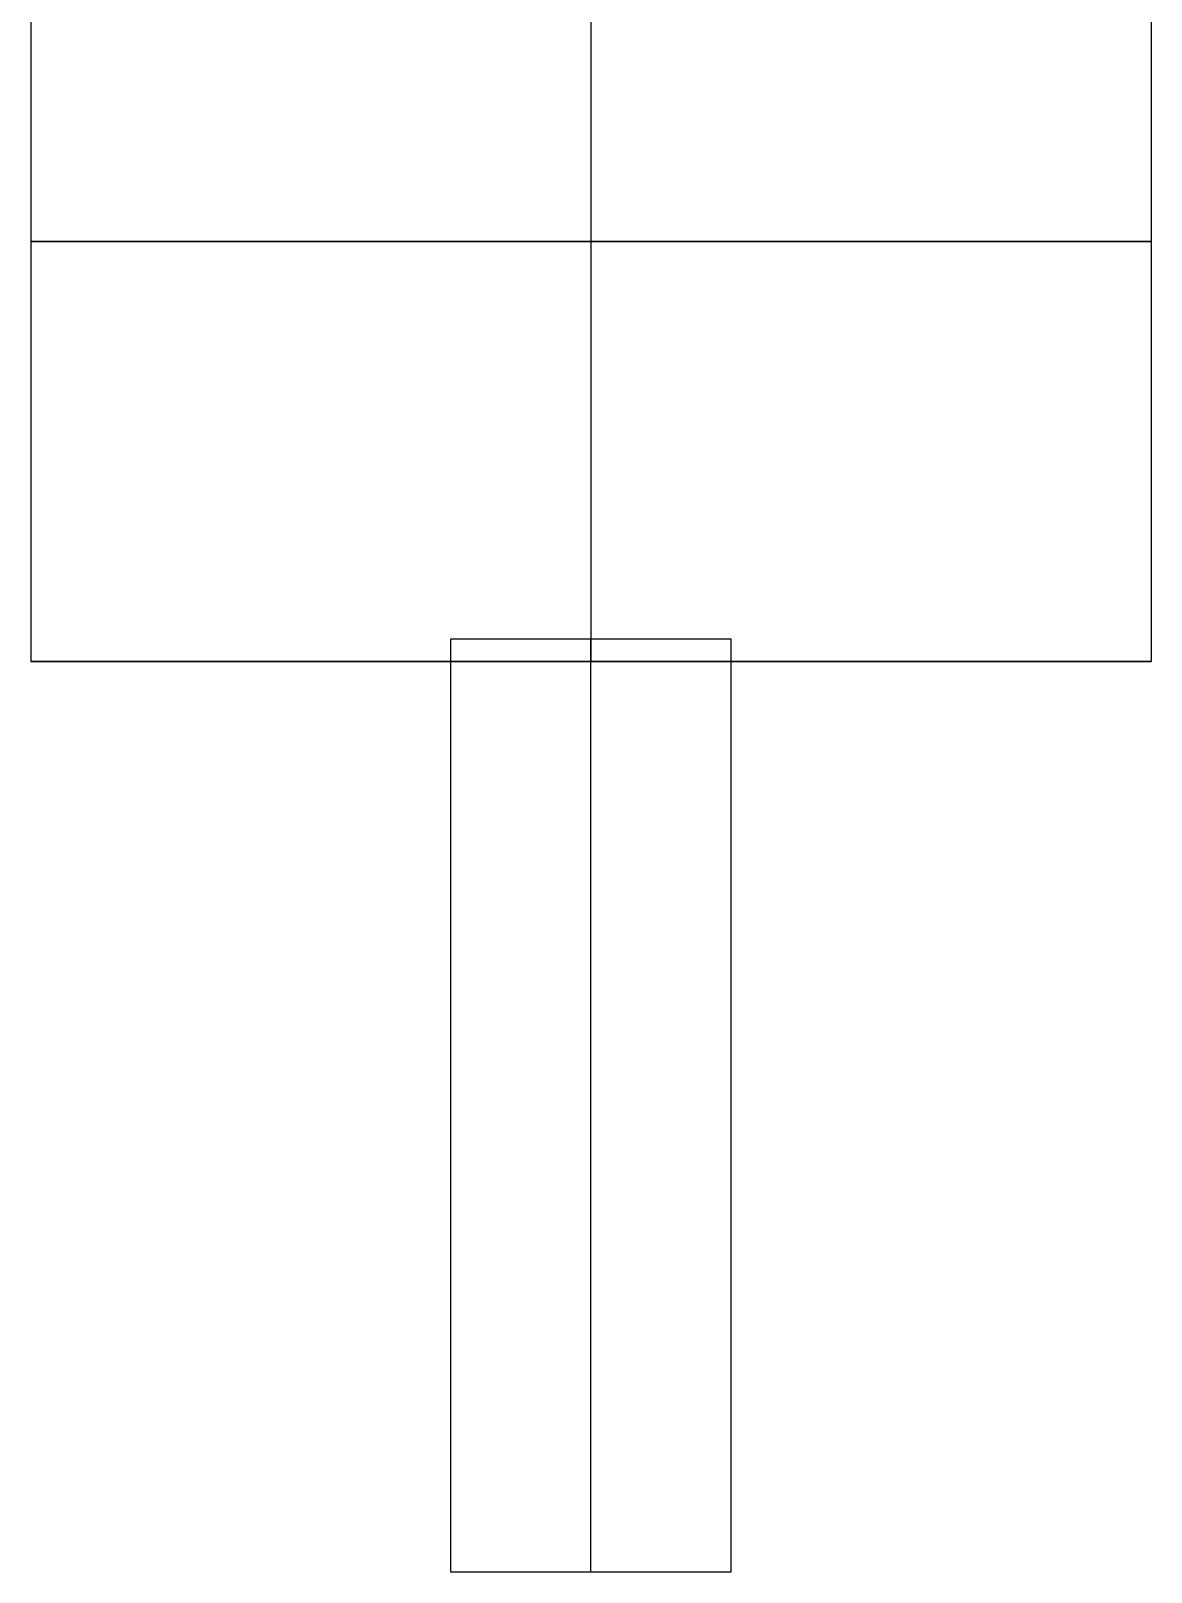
# Model space of a CAD drawing. Header units: millimetres. Extents: x -12.4 to 12.4, y -25.7 to 17.9.
# Drawn here: x -5.98 to 6.02, y -25.71 to -9.19 of the extents above; entities that cross this region are included whole.
import ezdxf

# ---------------------------------------------------------------- set-up
doc = ezdxf.new("R2010")
doc.units = ezdxf.units.MM
doc.layers.add('Default', color=7, linetype='Continuous', true_color=0x000000)

msp = doc.modelspace()

# ---------------------------------------------------------------- linework, layer by layer
at = {"layer": 'Default'}
for points in [[(-5.978, -6.948), (-5.978, -15.948)], [(-5.978, -6.948), (-5.978, -15.948)], [(-5.978, -6.948), (-5.978, -15.948)], [(0.022, -6.948), (0.022, -15.948)], [(0.022, -6.948), (0.022, -15.948)], [(6.022, -6.948), (6.022, -15.948)], [(6.022, -6.948), (6.022, -15.948)], [(6.022, -6.948), (6.022, -15.948)], [(-5.978, -11.448), (6.022, -11.448)], [(6.022, -11.448), (-5.978, -11.448)], [(-1.478, -25.707), (-1.478, -15.707)], [(1.522, -15.707), (-1.478, -15.707)], [(0.022, -25.707), (0.022, -15.707)], [(0.022, -25.707), (0.022, -15.707)], [(1.522, -25.707), (1.522, -15.707)], [(-5.978, -15.948), (6.022, -15.948)], [(6.022, -15.948), (-5.978, -15.948)], [(-5.978, -15.948), (6.022, -15.948)], [(1.522, -25.707), (-1.478, -25.707)]]:
    msp.add_lwpolyline(points, dxfattribs=at)
at = {"layer": 'Default', "extrusion": (1, 0, 0)}
for points in [[(-11.448, 10.087), (-11.448, 0.087)], [(-11.448, 0.087), (-11.448, 10.087)], [(-15.707, 3.587), (-15.707, 6.587)], [(-15.948, 10.087), (-15.948, 0.087)], [(-15.948, 0.087), (-15.948, 10.087)], [(-15.948, 0.087), (-15.948, 10.087)], [(-25.707, 3.587), (-25.707, 6.587)]]:
    msp.add_lwpolyline(points, dxfattribs=at)
at = {"layer": 'Default', "extrusion": (-1.17527e-15, 1, -7.15615e-16)}
msp.add_lwpolyline([(-1.522, 5.087), (-1.522, 5.054), (-1.521, 5.02), (-1.519, 4.986), (-1.516, 4.952), (-1.513, 4.918), (-1.508, 4.884), (-1.503, 4.849), (-1.497, 4.814), (-1.49, 4.779), (-1.482, 4.744), (-1.474, 4.709), (-1.464, 4.674), (-1.454, 4.639), (-1.442, 4.604), (-1.43, 4.57), (-1.417, 4.535), (-1.403, 4.5), (-1.388, 4.466), (-1.372, 4.432), (-1.355, 4.398), (-1.337, 4.365), (-1.318, 4.331), (-1.298, 4.299), (-1.278, 4.266), (-1.256, 4.234), (-1.234, 4.203), (-1.211, 4.172), (-1.187, 4.142), (-1.162, 4.112), (-1.136, 4.083), (-1.11, 4.054), (-1.083, 4.026), (-1.055, 3.999), (-1.026, 3.973), (-0.997, 3.947), (-0.968, 3.923), (-0.937, 3.899), (-0.906, 3.875), (-0.875, 3.853), (-0.843, 3.832), (-0.811, 3.811), (-0.778, 3.791), (-0.745, 3.773), (-0.711, 3.755), (-0.677, 3.738), (-0.643, 3.722), (-0.609, 3.707), (-0.574, 3.692), (-0.54, 3.679), (-0.505, 3.667), (-0.47, 3.655), (-0.435, 3.645), (-0.4, 3.635), (-0.365, 3.627), (-0.33, 3.619), (-0.295, 3.612), (-0.26, 3.606), (-0.226, 3.601), (-0.191, 3.597), (-0.157, 3.593), (-0.123, 3.59), (-0.089, 3.589), (-0.055, 3.587), (-0.022, 3.587), (0.011, 3.587), (0.045, 3.589), (0.079, 3.59), (0.113, 3.593), (0.147, 3.597), (0.181, 3.601), (0.216, 3.606), (0.251, 3.612), (0.286, 3.619), (0.321, 3.627), (0.356, 3.635), (0.391, 3.645), (0.426, 3.655), (0.46, 3.667), (0.495, 3.679), (0.53, 3.692), (0.565, 3.707), (0.599, 3.722), (0.633, 3.738), (0.667, 3.755), (0.7, 3.773), (0.734, 3.791), (0.766, 3.811), (0.799, 3.832), (0.831, 3.853), (0.862, 3.875), (0.893, 3.899), (0.923, 3.923), (0.953, 3.947), (0.982, 3.973), (1.011, 3.999), (1.039, 4.026), (1.066, 4.054), (1.092, 4.083), (1.118, 4.112), (1.142, 4.142), (1.166, 4.172), (1.19, 4.203), (1.212, 4.234), (1.233, 4.266), (1.254, 4.299), (1.274, 4.331), (1.292, 4.365), (1.31, 4.398), (1.327, 4.432), (1.343, 4.466), (1.358, 4.5), (1.373, 4.535), (1.386, 4.57), (1.398, 4.604), (1.41, 4.639), (1.42, 4.674), (1.43, 4.709), (1.438, 4.744), (1.446, 4.779), (1.453, 4.814), (1.459, 4.849), (1.464, 4.884), (1.468, 4.918), (1.472, 4.952), (1.474, 4.986), (1.476, 5.02), (1.478, 5.054), (1.478, 5.087), (1.478, 5.12), (1.476, 5.154), (1.474, 5.188), (1.472, 5.222), (1.468, 5.256), (1.464, 5.291), (1.459, 5.325), (1.453, 5.36), (1.446, 5.395), (1.438, 5.43), (1.43, 5.465), (1.42, 5.5), (1.41, 5.535), (1.398, 5.57), (1.386, 5.605), (1.373, 5.639), (1.358, 5.674), (1.343, 5.708), (1.327, 5.742), (1.31, 5.776), (1.292, 5.81), (1.274, 5.843), (1.254, 5.876), (1.233, 5.908), (1.212, 5.94), (1.19, 5.971), (1.166, 6.002), (1.142, 6.033), (1.118, 6.062), (1.092, 6.091), (1.066, 6.12), (1.039, 6.148), (1.011, 6.175), (0.982, 6.201), (0.953, 6.227), (0.923, 6.252), (0.893, 6.276), (0.862, 6.299), (0.831, 6.321), (0.799, 6.343), (0.766, 6.363), (0.734, 6.383), (0.7, 6.402), (0.667, 6.42), (0.633, 6.436), (0.599, 6.452), (0.565, 6.468), (0.53, 6.482), (0.495, 6.495), (0.46, 6.507), (0.426, 6.519), (0.391, 6.529), (0.356, 6.539), (0.321, 6.547), (0.286, 6.555), (0.251, 6.562), (0.216, 6.568), (0.181, 6.573), (0.147, 6.578), (0.113, 6.581), (0.079, 6.584), (0.045, 6.586), (0.011, 6.587), (-0.022, 6.587), (-0.055, 6.587), (-0.089, 6.586), (-0.123, 6.584), (-0.157, 6.581), (-0.191, 6.578), (-0.226, 6.573), (-0.26, 6.568), (-0.295, 6.562), (-0.33, 6.555), (-0.365, 6.547), (-0.4, 6.539), (-0.435, 6.529), (-0.47, 6.519), (-0.505, 6.507), (-0.54, 6.495), (-0.574, 6.482), (-0.609, 6.468), (-0.643, 6.452), (-0.677, 6.436), (-0.711, 6.42), (-0.745, 6.402), (-0.778, 6.383), (-0.811, 6.363), (-0.843, 6.343), (-0.875, 6.321), (-0.906, 6.299), (-0.937, 6.276), (-0.968, 6.252), (-0.997, 6.227), (-1.026, 6.201), (-1.055, 6.175), (-1.083, 6.148), (-1.11, 6.12), (-1.136, 6.091), (-1.162, 6.062), (-1.187, 6.033), (-1.211, 6.002), (-1.234, 5.971), (-1.256, 5.94), (-1.278, 5.908), (-1.298, 5.876), (-1.318, 5.843), (-1.337, 5.81), (-1.355, 5.776), (-1.372, 5.742), (-1.388, 5.708), (-1.403, 5.674), (-1.417, 5.639), (-1.43, 5.605), (-1.442, 5.57), (-1.454, 5.535), (-1.464, 5.5), (-1.474, 5.465), (-1.482, 5.43), (-1.49, 5.395), (-1.497, 5.36), (-1.503, 5.325), (-1.508, 5.291), (-1.513, 5.256), (-1.516, 5.222), (-1.519, 5.188), (-1.521, 5.154), (-1.522, 5.12)], close=True, dxfattribs=at)
at = {"layer": 'Default', "extrusion": (-2.37393e-15, 1, 1.31092e-15)}
msp.add_lwpolyline([(-1.522, 5.087), (-1.522, 5.054), (-1.521, 5.02), (-1.519, 4.986), (-1.516, 4.952), (-1.513, 4.918), (-1.508, 4.884), (-1.503, 4.849), (-1.497, 4.814), (-1.49, 4.779), (-1.482, 4.744), (-1.474, 4.709), (-1.464, 4.674), (-1.454, 4.639), (-1.442, 4.604), (-1.43, 4.57), (-1.417, 4.535), (-1.403, 4.5), (-1.388, 4.466), (-1.372, 4.432), (-1.355, 4.398), (-1.337, 4.365), (-1.318, 4.331), (-1.298, 4.299), (-1.278, 4.266), (-1.256, 4.234), (-1.234, 4.203), (-1.211, 4.172), (-1.187, 4.142), (-1.162, 4.112), (-1.136, 4.083), (-1.11, 4.054), (-1.083, 4.026), (-1.055, 3.999), (-1.026, 3.973), (-0.997, 3.947), (-0.968, 3.923), (-0.937, 3.899), (-0.906, 3.875), (-0.875, 3.853), (-0.843, 3.832), (-0.811, 3.811), (-0.778, 3.791), (-0.745, 3.773), (-0.711, 3.755), (-0.677, 3.738), (-0.643, 3.722), (-0.609, 3.707), (-0.574, 3.692), (-0.54, 3.679), (-0.505, 3.667), (-0.47, 3.655), (-0.435, 3.645), (-0.4, 3.635), (-0.365, 3.627), (-0.33, 3.619), (-0.295, 3.612), (-0.26, 3.606), (-0.226, 3.601), (-0.191, 3.597), (-0.157, 3.593), (-0.123, 3.59), (-0.089, 3.589), (-0.055, 3.587), (-0.022, 3.587), (0.011, 3.587), (0.045, 3.589), (0.079, 3.59), (0.113, 3.593), (0.147, 3.597), (0.181, 3.601), (0.216, 3.606), (0.251, 3.612), (0.286, 3.619), (0.321, 3.627), (0.356, 3.635), (0.391, 3.645), (0.426, 3.655), (0.46, 3.667), (0.495, 3.679), (0.53, 3.692), (0.565, 3.707), (0.599, 3.722), (0.633, 3.738), (0.667, 3.755), (0.7, 3.773), (0.734, 3.791), (0.766, 3.811), (0.799, 3.832), (0.831, 3.853), (0.862, 3.875), (0.893, 3.899), (0.923, 3.923), (0.953, 3.947), (0.982, 3.973), (1.011, 3.999), (1.039, 4.026), (1.066, 4.054), (1.092, 4.083), (1.118, 4.112), (1.142, 4.142), (1.166, 4.172), (1.19, 4.203), (1.212, 4.234), (1.233, 4.266), (1.254, 4.299), (1.274, 4.331), (1.292, 4.365), (1.31, 4.398), (1.327, 4.432), (1.343, 4.466), (1.358, 4.5), (1.373, 4.535), (1.386, 4.57), (1.398, 4.604), (1.41, 4.639), (1.42, 4.674), (1.43, 4.709), (1.438, 4.744), (1.446, 4.779), (1.453, 4.814), (1.459, 4.849), (1.464, 4.884), (1.468, 4.918), (1.472, 4.952), (1.474, 4.986), (1.476, 5.02), (1.478, 5.054), (1.478, 5.087), (1.478, 5.12), (1.476, 5.154), (1.474, 5.188), (1.472, 5.222), (1.468, 5.256), (1.464, 5.291), (1.459, 5.325), (1.453, 5.36), (1.446, 5.395), (1.438, 5.43), (1.43, 5.465), (1.42, 5.5), (1.41, 5.535), (1.398, 5.57), (1.386, 5.605), (1.373, 5.639), (1.358, 5.674), (1.343, 5.708), (1.327, 5.742), (1.31, 5.776), (1.292, 5.81), (1.274, 5.843), (1.254, 5.876), (1.233, 5.908), (1.212, 5.94), (1.19, 5.971), (1.166, 6.002), (1.142, 6.033), (1.118, 6.062), (1.092, 6.091), (1.066, 6.12), (1.039, 6.148), (1.011, 6.175), (0.982, 6.201), (0.953, 6.227), (0.923, 6.252), (0.893, 6.276), (0.862, 6.299), (0.831, 6.321), (0.799, 6.343), (0.766, 6.363), (0.734, 6.383), (0.7, 6.402), (0.667, 6.42), (0.633, 6.436), (0.599, 6.452), (0.565, 6.468), (0.53, 6.482), (0.495, 6.495), (0.46, 6.507), (0.426, 6.519), (0.391, 6.529), (0.356, 6.539), (0.321, 6.547), (0.286, 6.555), (0.251, 6.562), (0.216, 6.568), (0.181, 6.573), (0.147, 6.578), (0.113, 6.581), (0.079, 6.584), (0.045, 6.586), (0.011, 6.587), (-0.022, 6.587), (-0.055, 6.587), (-0.089, 6.586), (-0.123, 6.584), (-0.157, 6.581), (-0.191, 6.578), (-0.226, 6.573), (-0.26, 6.568), (-0.295, 6.562), (-0.33, 6.555), (-0.365, 6.547), (-0.4, 6.539), (-0.435, 6.529), (-0.47, 6.519), (-0.505, 6.507), (-0.54, 6.495), (-0.574, 6.482), (-0.609, 6.468), (-0.643, 6.452), (-0.677, 6.436), (-0.711, 6.42), (-0.745, 6.402), (-0.778, 6.383), (-0.811, 6.363), (-0.843, 6.343), (-0.875, 6.321), (-0.906, 6.299), (-0.937, 6.276), (-0.968, 6.252), (-0.997, 6.227), (-1.026, 6.201), (-1.055, 6.175), (-1.083, 6.148), (-1.11, 6.12), (-1.136, 6.091), (-1.162, 6.062), (-1.187, 6.033), (-1.211, 6.002), (-1.234, 5.971), (-1.256, 5.94), (-1.278, 5.908), (-1.298, 5.876), (-1.318, 5.843), (-1.337, 5.81), (-1.355, 5.776), (-1.372, 5.742), (-1.388, 5.708), (-1.403, 5.674), (-1.417, 5.639), (-1.43, 5.605), (-1.442, 5.57), (-1.454, 5.535), (-1.464, 5.5), (-1.474, 5.465), (-1.482, 5.43), (-1.49, 5.395), (-1.497, 5.36), (-1.503, 5.325), (-1.508, 5.291), (-1.513, 5.256), (-1.516, 5.222), (-1.519, 5.188), (-1.521, 5.154), (-1.522, 5.12)], close=True, dxfattribs=at)
at = {"layer": 'Default', "extrusion": (-2.35054e-15, 1, -1.43123e-15)}
msp.add_lwpolyline([(-1.522, 5.087), (-1.522, 5.054), (-1.521, 5.02), (-1.519, 4.986), (-1.516, 4.952), (-1.513, 4.918), (-1.508, 4.884), (-1.503, 4.849), (-1.497, 4.814), (-1.49, 4.779), (-1.482, 4.744), (-1.474, 4.709), (-1.464, 4.674), (-1.454, 4.639), (-1.442, 4.604), (-1.43, 4.57), (-1.417, 4.535), (-1.403, 4.5), (-1.388, 4.466), (-1.372, 4.432), (-1.355, 4.398), (-1.337, 4.365), (-1.318, 4.331), (-1.298, 4.299), (-1.278, 4.266), (-1.256, 4.234), (-1.234, 4.203), (-1.211, 4.172), (-1.187, 4.142), (-1.162, 4.112), (-1.136, 4.083), (-1.11, 4.054), (-1.083, 4.026), (-1.055, 3.999), (-1.026, 3.973), (-0.997, 3.947), (-0.968, 3.923), (-0.937, 3.899), (-0.906, 3.875), (-0.875, 3.853), (-0.843, 3.832), (-0.811, 3.811), (-0.778, 3.791), (-0.745, 3.773), (-0.711, 3.755), (-0.677, 3.738), (-0.643, 3.722), (-0.609, 3.707), (-0.574, 3.692), (-0.54, 3.679), (-0.505, 3.667), (-0.47, 3.655), (-0.435, 3.645), (-0.4, 3.635), (-0.365, 3.627), (-0.33, 3.619), (-0.295, 3.612), (-0.26, 3.606), (-0.226, 3.601), (-0.191, 3.597), (-0.157, 3.593), (-0.123, 3.59), (-0.089, 3.589), (-0.055, 3.587), (-0.022, 3.587), (0.011, 3.587), (0.045, 3.589), (0.079, 3.59), (0.113, 3.593), (0.147, 3.597), (0.181, 3.601), (0.216, 3.606), (0.251, 3.612), (0.286, 3.619), (0.321, 3.627), (0.356, 3.635), (0.391, 3.645), (0.426, 3.655), (0.46, 3.667), (0.495, 3.679), (0.53, 3.692), (0.565, 3.707), (0.599, 3.722), (0.633, 3.738), (0.667, 3.755), (0.7, 3.773), (0.734, 3.791), (0.766, 3.811), (0.799, 3.832), (0.831, 3.853), (0.862, 3.875), (0.893, 3.899), (0.923, 3.923), (0.953, 3.947), (0.982, 3.973), (1.011, 3.999), (1.039, 4.026), (1.066, 4.054), (1.092, 4.083), (1.118, 4.112), (1.142, 4.142), (1.166, 4.172), (1.19, 4.203), (1.212, 4.234), (1.233, 4.266), (1.254, 4.299), (1.274, 4.331), (1.292, 4.365), (1.31, 4.398), (1.327, 4.432), (1.343, 4.466), (1.358, 4.5), (1.373, 4.535), (1.386, 4.57), (1.398, 4.604), (1.41, 4.639), (1.42, 4.674), (1.43, 4.709), (1.438, 4.744), (1.446, 4.779), (1.453, 4.814), (1.459, 4.849), (1.464, 4.884), (1.468, 4.918), (1.472, 4.952), (1.474, 4.986), (1.476, 5.02), (1.478, 5.054), (1.478, 5.087), (1.478, 5.12), (1.476, 5.154), (1.474, 5.188), (1.472, 5.222), (1.468, 5.256), (1.464, 5.291), (1.459, 5.325), (1.453, 5.36), (1.446, 5.395), (1.438, 5.43), (1.43, 5.465), (1.42, 5.5), (1.41, 5.535), (1.398, 5.57), (1.386, 5.605), (1.373, 5.639), (1.358, 5.674), (1.343, 5.708), (1.327, 5.742), (1.31, 5.776), (1.292, 5.81), (1.274, 5.843), (1.254, 5.876), (1.233, 5.908), (1.212, 5.94), (1.19, 5.971), (1.166, 6.002), (1.142, 6.033), (1.118, 6.062), (1.092, 6.091), (1.066, 6.12), (1.039, 6.148), (1.011, 6.175), (0.982, 6.201), (0.953, 6.227), (0.923, 6.252), (0.893, 6.276), (0.862, 6.299), (0.831, 6.321), (0.799, 6.343), (0.766, 6.363), (0.734, 6.383), (0.7, 6.402), (0.667, 6.42), (0.633, 6.436), (0.599, 6.452), (0.565, 6.468), (0.53, 6.482), (0.495, 6.495), (0.46, 6.507), (0.426, 6.519), (0.391, 6.529), (0.356, 6.539), (0.321, 6.547), (0.286, 6.555), (0.251, 6.562), (0.216, 6.568), (0.181, 6.573), (0.147, 6.578), (0.113, 6.581), (0.079, 6.584), (0.045, 6.586), (0.011, 6.587), (-0.022, 6.587), (-0.055, 6.587), (-0.089, 6.586), (-0.123, 6.584), (-0.157, 6.581), (-0.191, 6.578), (-0.226, 6.573), (-0.26, 6.568), (-0.295, 6.562), (-0.33, 6.555), (-0.365, 6.547), (-0.4, 6.539), (-0.435, 6.529), (-0.47, 6.519), (-0.505, 6.507), (-0.54, 6.495), (-0.574, 6.482), (-0.609, 6.468), (-0.643, 6.452), (-0.677, 6.436), (-0.711, 6.42), (-0.745, 6.402), (-0.778, 6.383), (-0.811, 6.363), (-0.843, 6.343), (-0.875, 6.321), (-0.906, 6.299), (-0.937, 6.276), (-0.968, 6.252), (-0.997, 6.227), (-1.026, 6.201), (-1.055, 6.175), (-1.083, 6.148), (-1.11, 6.12), (-1.136, 6.091), (-1.162, 6.062), (-1.187, 6.033), (-1.211, 6.002), (-1.234, 5.971), (-1.256, 5.94), (-1.278, 5.908), (-1.298, 5.876), (-1.318, 5.843), (-1.337, 5.81), (-1.355, 5.776), (-1.372, 5.742), (-1.388, 5.708), (-1.403, 5.674), (-1.417, 5.639), (-1.43, 5.605), (-1.442, 5.57), (-1.454, 5.535), (-1.464, 5.5), (-1.474, 5.465), (-1.482, 5.43), (-1.49, 5.395), (-1.497, 5.36), (-1.503, 5.325), (-1.508, 5.291), (-1.513, 5.256), (-1.516, 5.222), (-1.519, 5.188), (-1.521, 5.154), (-1.522, 5.12)], close=True, dxfattribs=at)

doc.saveas('drawing.dxf')
